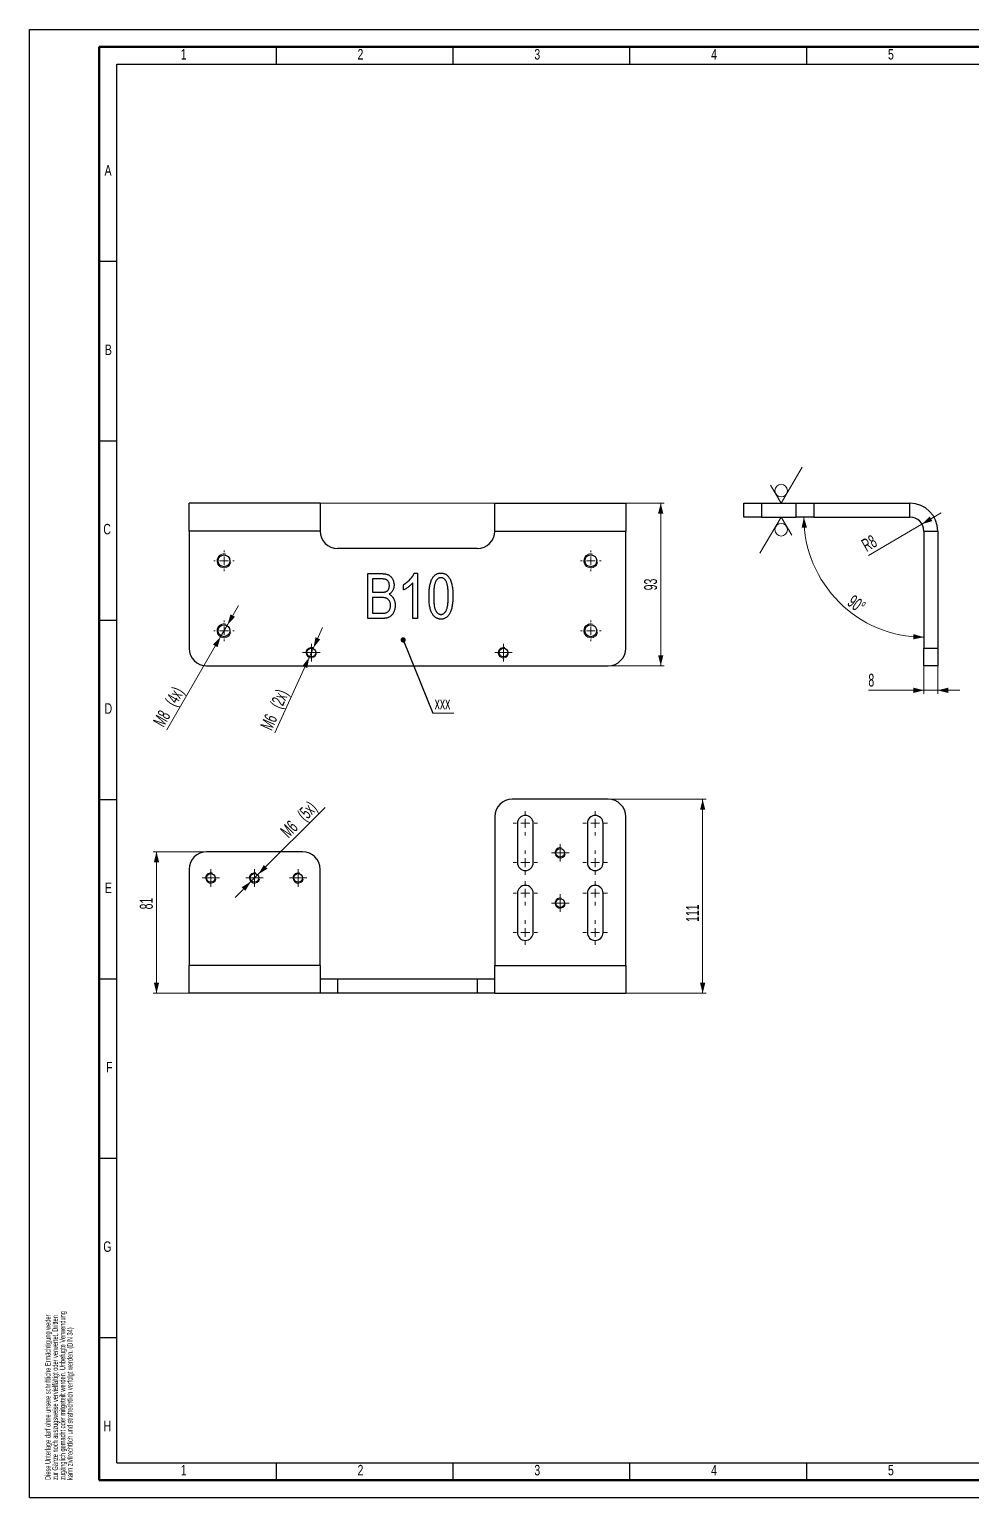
# Model space of a CAD drawing. Header units: millimetres. Extents: x 0 to 594, y 0 to 420.
# Drawn here: x 0 to 269.7, y 0 to 420 of the extents above; entities that cross this region are included whole.
import ezdxf

# ---------------------------------------------------------------- set-up
doc = ezdxf.new("R2010")
doc.units = ezdxf.units.MM
doc.layers.add('0_25', color=7, linetype='Continuous', lineweight=25)
doc.layers.add('0_5', color=7, linetype='Continuous', lineweight=50)
doc.styles.add('SLDTEXTSTYLE0', font='TXT', dxfattribs={"width": 0.605})
doc.styles.add('SLDTEXTSTYLE2', font='TXT', dxfattribs={"width": 0.75})
doc.dimstyles.new('SLDDIMSTYLE10', dxfattribs={"dimtxt": 3.595646, "dimasz": 3, "dimexe": 0, "dimexo": 0.0625, "dimgap": 0.898912, "dimtad": 1, "dimlfac": 2, "dimrnd": 1e-09, "dimzin": 12, "dimdsep": 46, "dimtxsty": 'SLDTEXTSTYLE0', "dimsah": 1, "dimcen": 0.09, "dimadec": 0, "dimazin": 3, "dimtfac": 1, "dimtmove": 0, "dimatfit": 0, "dimfxl": 1, "dimfrac": 2, "dimtolj": 1, "dimtzin": 12, "dimarcsym": 0})
doc.dimstyles.new('SLDDIMSTYLE11', dxfattribs={"dimtxt": 3.595646, "dimasz": 3, "dimexe": 0, "dimexo": 0.0625, "dimgap": 0.898912, "dimtad": 1, "dimdec": 4, "dimlfac": 2, "dimzin": 12, "dimdsep": 46, "dimtxsty": 'SLDTEXTSTYLE0', "dimsah": 1, "dimcen": 0.09, "dimazin": 3, "dimtfac": 1, "dimtofl": 0, "dimtmove": 0, "dimatfit": 3, "dimfxl": 1, "dimfrac": 2, "dimtolj": 1, "dimtzin": 12, "dimarcsym": 0})
doc.dimstyles.new('SLDDIMSTYLE6', dxfattribs={"dimtxt": 3.595646, "dimasz": 3, "dimexe": 0, "dimexo": 0.0625, "dimgap": 0.898912, "dimtad": 1, "dimlfac": 2, "dimrnd": 1e-09, "dimzin": 12, "dimdsep": 46, "dimtxsty": 'SLDTEXTSTYLE0', "dimsah": 1, "dimcen": 0, "dimadec": 0, "dimazin": 3, "dimtfac": 1, "dimtmove": 0, "dimatfit": 3, "dimfxl": 1, "dimfrac": 2, "dimtolj": 1, "dimtzin": 12, "dimarcsym": 0})
doc.dimstyles.new('SLDDIMSTYLE7', dxfattribs={"dimtxt": 3.595646, "dimasz": 3, "dimexe": 0, "dimexo": 0.0625, "dimgap": 0.898912, "dimtad": 1, "dimlfac": 2, "dimrnd": 1e-09, "dimzin": 12, "dimdsep": 46, "dimtxsty": 'SLDTEXTSTYLE0', "dimsah": 1, "dimcen": 0.09, "dimadec": 0, "dimazin": 3, "dimtfac": 1, "dimtofl": 0, "dimtmove": 0, "dimatfit": 3, "dimfxl": 1, "dimfrac": 2, "dimtolj": 1, "dimtzin": 12, "dimarcsym": 0})
doc.dimstyles.new('SLDDIMSTYLE8', dxfattribs={"dimtxt": 0.18, "dimasz": 1.5, "dimexe": 0, "dimexo": 0.0625, "dimgap": 0, "dimtad": 0, "dimtih": 1, "dimtoh": 1, "dimdec": 0, "dimrnd": 1e-09, "dimzin": 0, "dimdsep": 46, "dimtxsty": 'Standard', "dimblk1": 'DOT', "dimblk2": 'DOT', "dimsah": 1, "dimcen": 0.09, "dimadec": 0, "dimazin": 0, "dimtfac": 1.5, "dimtdec": 0, "dimtofl": 0, "dimtmove": 0, "dimatfit": 3, "dimldrblk": 'DOT', "dimfxl": 1, "dimfrac": 2, "dimtolj": 1, "dimtzin": 0, "dimarcsym": 0})
doc.dimstyles.new('SLDDIMSTYLE9', dxfattribs={"dimtxt": 3.595646, "dimasz": 3, "dimexe": 0, "dimexo": 0.0625, "dimgap": 0.898912, "dimtad": 1, "dimlfac": 2, "dimrnd": 1e-09, "dimzin": 12, "dimdsep": 46, "dimtxsty": 'SLDTEXTSTYLE0', "dimsah": 1, "dimcen": 0, "dimadec": 0, "dimazin": 3, "dimtfac": 1, "dimtofl": 0, "dimtmove": 1, "dimatfit": 3, "dimfxl": 1, "dimfrac": 2, "dimtolj": 1, "dimtzin": 12, "dimarcsym": 0})

# ---------------------------------------------------------------- blocks, each defined once
blk = doc.blocks.new('SW_NOTE_0_99')
at = {"layer": '0_25', "color": 0, "char_height": 1.5875, "attachment_point": 1, "rotation": 90, "style": 'SLDTEXTSTYLE0'}
for s, insert in [('Diese Unterlage darf ohne unsere schriftliche Ermächtigung weder', (-2.05, 0)), ('zugänglich gemacht oder mitgeteilt werden. Unbefugte Verwendung', (2.19, 0)), ('zur Gänze noch auszugsweise vervielfältigt oder verwertet, Dritten', (0.07, 0)), ('kann zivilrechtlich und strafrechtlich verfolgt werden. (DIN 34)', (4.3, 0))]:
    blk.add_mtext(s, dxfattribs=dict(at, insert=insert))
blk = doc.blocks.new('_D_36')
at = {"color": 7, "linetype": 'Continuous', "lineweight": 0}
for p, q in [((56.72, 249.7), (59.89, 255.2)), ((54.72, 246.24), (56.72, 249.7)), ((54.72, 246.24), (39.35, 219.62))]:
    blk.add_line(p, q, dxfattribs=at)
at = {"color": 7, "linetype": 'Continuous', "lineweight": 18}
for points in [[(56.72, 249.7), (58.87, 251.93), (57.57, 252.68)], [(54.72, 246.24), (52.57, 244.02), (53.87, 243.27)]]:
    blk.add_solid(points, dxfattribs=at)
at = {"color": 7, "linetype": 'Continuous', "lineweight": 18, "char_height": 3.704, "attachment_point": 1, "rotation": 60, "style": 'SLDTEXTSTYLE0'}
for s, insert in [('(4x)', (38.62, 227.87)), ('M8', (35.23, 222))]:
    blk.add_mtext(s, dxfattribs=dict(at, insert=insert))
blk = doc.blocks.new('_D_37')
at = {"color": 7, "linetype": 'Continuous', "lineweight": 0}
for p, q in [((81.33, 243.09), (83.95, 248.87)), ((80.1, 240.36), (70.31, 218.75)), ((80.1, 240.36), (81.33, 243.09))]:
    blk.add_line(p, q, dxfattribs=at)
at = {"color": 7, "linetype": 'Continuous', "lineweight": 18}
for points in [[(81.33, 243.09), (83.26, 245.51), (81.89, 246.13)], [(80.1, 240.36), (78.18, 237.93), (79.54, 237.31)]]:
    blk.add_solid(points, dxfattribs=at)
at = {"color": 7, "linetype": 'Continuous', "lineweight": 18, "char_height": 3.704, "attachment_point": 1, "rotation": 65.6363, "style": 'SLDTEXTSTYLE0'}
for s, insert in [('(2x)', (68.79, 226.89)), ('M6', (65.99, 220.71))]:
    blk.add_mtext(s, dxfattribs=dict(at, insert=insert))
blk = doc.blocks.new('_D_38')
at = {"color": 7, "linetype": 'Continuous', "lineweight": 0}
for p, q in [((83.22, 284.47), (181.72, 284.47)), ((180.72, 237.97), (180.72, 284.47)), ((165.72, 237.97), (181.72, 237.97))]:
    blk.add_line(p, q, dxfattribs=at)
at = {"color": 7, "linetype": 'Continuous', "lineweight": 18}
for points in [[(180.72, 284.47), (179.97, 281.47), (181.47, 281.47)], [(180.72, 237.97), (181.47, 240.97), (179.97, 240.97)]]:
    blk.add_solid(points, dxfattribs=at)
at = {"color": 7, "linetype": 'Continuous', "lineweight": 18, "insert": (175.94, 259.54), "char_height": 3.704, "attachment_point": 1, "rotation": 90, "style": 'SLDTEXTSTYLE0'}
blk.add_mtext('93', dxfattribs=at)
blk = doc.blocks.new('SW_NOTE_0_102')
at = {"color": 0, "linetype": 'Continuous', "lineweight": 0}
blk.add_line((5.99, 0), (0, 0), dxfattribs=at)
at = {"color": 0, "linetype": 'Continuous', "lineweight": 0, "insert": (0.5, 4.79), "char_height": 3.704, "attachment_point": 1, "style": 'SLDTEXTSTYLE0'}
blk.add_mtext('xxx', dxfattribs=at)
blk = doc.blocks.new('_Dot')
at = {"color": 0, "linetype": 'ByBlock', "lineweight": -2}
blk.add_line((-0.5, 0), (-1, 0), dxfattribs=at)
at = {"color": 0, "linetype": 'ByBlock', "const_width": 0.5}
blk.add_lwpolyline([(-0.25, 0, 1), (0.25, 0, 1)], format="xyb", close=True, dxfattribs=at)
blk = doc.blocks.new('SW_CENTERMARKSYMBOL_15')
at = {"color": 0, "linetype": 'Continuous', "lineweight": 18}
for p, q in [((-2.5, 0), (-2.95, 0)), ((0, 0), (-1.25, 0)), ((0, 2.5), (0, 2.95)), ((0, 0), (0, 1.25)), ((0, 0), (0, -1.25)), ((0, 0), (1.25, 0)), ((2.5, 0), (2.95, 0)), ((0, -2.5), (0, -2.95))]:
    blk.add_line(p, q, dxfattribs=at)
blk = doc.blocks.new('SW_CENTERMARKSYMBOL_16')
at = {"color": 0, "linetype": 'Continuous', "lineweight": 18}
for p, q in [((-2.5, 0), (-2.95, 0)), ((0, 0), (-1.25, 0)), ((0, 2.5), (0, 2.95)), ((0, 0), (0, 1.25)), ((0, 0), (0, -1.25)), ((0, 0), (1.25, 0)), ((2.5, 0), (2.95, 0)), ((0, -2.5), (0, -2.95))]:
    blk.add_line(p, q, dxfattribs=at)
blk = doc.blocks.new('SW_CENTERMARKSYMBOL_17')
at = {"color": 0, "linetype": 'Continuous', "lineweight": 18}
for p, q in [((-2.5, 0), (-2.95, 0)), ((0, 0), (-1.25, 0)), ((0, 2.5), (0, 2.95)), ((0, 0), (0, 1.25)), ((0, 0), (0, -1.25)), ((0, 0), (1.25, 0)), ((2.5, 0), (2.95, 0)), ((0, -2.5), (0, -2.95))]:
    blk.add_line(p, q, dxfattribs=at)
blk = doc.blocks.new('SW_CENTERMARKSYMBOL_18')
at = {"color": 0, "linetype": 'Continuous', "lineweight": 18}
for p, q in [((-2.5, 0), (-2.95, 0)), ((0, 0), (-1.25, 0)), ((0, 2.5), (0, 2.95)), ((0, 0), (0, 1.25)), ((0, 0), (0, -1.25)), ((0, 0), (1.25, 0)), ((2.5, 0), (2.95, 0)), ((0, -2.5), (0, -2.95))]:
    blk.add_line(p, q, dxfattribs=at)
blk = doc.blocks.new('SW_CENTERMARKSYMBOL_19')
at = {"color": 0, "linetype": 'Continuous', "lineweight": 18}
for p, q in [((-1.25, 0), (-2.5, 0)), ((0, 0), (-1.25, 0)), ((0, 1.25), (0, 2.5)), ((0, 0), (0, 1.25)), ((0, 0), (0, -1.25)), ((0, 0), (1.25, 0)), ((1.25, 0), (2.5, 0)), ((0, -1.25), (0, -2.5))]:
    blk.add_line(p, q, dxfattribs=at)
blk = doc.blocks.new('SW_CENTERMARKSYMBOL_20')
at = {"color": 0, "linetype": 'Continuous', "lineweight": 18}
for p, q in [((-1.25, 0), (-2.5, 0)), ((0, 0), (-1.25, 0)), ((0, 1.25), (0, 2.5)), ((0, 0), (0, 1.25)), ((0, 0), (0, -1.25)), ((0, 0), (1.25, 0)), ((1.25, 0), (2.5, 0)), ((0, -1.25), (0, -2.5))]:
    blk.add_line(p, q, dxfattribs=at)
blk = doc.blocks.new('SW_CENTERMARKSYMBOL_21')
at = {"color": 0, "linetype": 'Continuous', "lineweight": 18}
for p, q in [((-2.5, 0), (-2.95, 0)), ((0, 0), (-1.25, 0)), ((0, 2.5), (0, 2.95)), ((0, 0), (0, 1.25)), ((0, 0), (0, -1.25)), ((0, 0), (1.25, 0)), ((2.5, 0), (2.95, 0)), ((0, -2.5), (0, -2.95))]:
    blk.add_line(p, q, dxfattribs=at)
blk = doc.blocks.new('SW_CENTERMARKSYMBOL_22')
at = {"color": 0, "linetype": 'Continuous', "lineweight": 18}
for p, q in [((-2.5, 0), (-2.95, 0)), ((0, 0), (-1.25, 0)), ((0, 2.5), (0, 2.95)), ((0, 0), (0, 1.25)), ((0, 0), (0, -1.25)), ((0, 0), (1.25, 0)), ((2.5, 0), (2.95, 0)), ((0, -2.5), (0, -2.95))]:
    blk.add_line(p, q, dxfattribs=at)
blk = doc.blocks.new('SW_CENTERMARKSYMBOL_23')
at = {"color": 0, "linetype": 'Continuous', "lineweight": 18}
for p, q in [((-2.5, 0), (-2.95, 0)), ((0, 0), (-1.25, 0)), ((0, 2.5), (0, 2.95)), ((0, 0), (0, 1.25)), ((0, 0), (0, -1.25)), ((0, 0), (1.25, 0)), ((2.5, 0), (2.95, 0)), ((0, -2.5), (0, -2.95))]:
    blk.add_line(p, q, dxfattribs=at)
blk = doc.blocks.new('SW_CENTERMARKSYMBOL_24')
at = {"color": 0, "linetype": 'Continuous', "lineweight": 18}
for p, q in [((-2.5, 0), (-2.95, 0)), ((0, 0), (-1.25, 0)), ((0, 2.5), (0, 2.95)), ((0, 0), (0, 1.25)), ((0, 0), (0, -1.25)), ((0, 0), (1.25, 0)), ((2.5, 0), (2.95, 0)), ((0, -2.5), (0, -2.95))]:
    blk.add_line(p, q, dxfattribs=at)
blk = doc.blocks.new('SW_CENTERMARKSYMBOL_25')
at = {"color": 0, "linetype": 'Continuous', "lineweight": 18}
for p, q in [((-1.25, 0), (-2.5, 0)), ((0, 0), (-1.25, 0)), ((0, 1.25), (0, 2.5)), ((0, 0), (0, 1.25)), ((0, 0), (0, -1.25)), ((0, 0), (1.25, 0)), ((1.25, 0), (2.5, 0)), ((0, -1.25), (0, -2.5))]:
    blk.add_line(p, q, dxfattribs=at)
blk = doc.blocks.new('SW_CENTERMARKSYMBOL_26')
at = {"color": 0, "linetype": 'Continuous', "lineweight": 18}
for p, q in [((-1.25, 0), (-2.5, 0)), ((0, 0), (-1.25, 0)), ((0, 1.25), (0, 2.5)), ((0, 0), (0, 1.25)), ((0, 0), (0, -1.25)), ((0, 0), (1.25, 0)), ((1.25, 0), (2.5, 0)), ((0, -1.25), (0, -2.5))]:
    blk.add_line(p, q, dxfattribs=at)
blk = doc.blocks.new('_D_39')
at = {"color": 7, "linetype": 'Continuous', "lineweight": 0}
for q in [(260.98, 281.67), (240.19, 269.54)]:
    blk.add_line((255.5, 278.47), q, dxfattribs=at)
at = {"color": 7, "linetype": 'Continuous', "lineweight": 18}
blk.add_solid([(255.5, 278.47), (258.47, 279.34), (257.71, 280.63)], dxfattribs=at)
at = {"color": 7, "linetype": 'Continuous', "lineweight": 18, "insert": (237.8, 273.68), "char_height": 3.704, "attachment_point": 1, "rotation": 30, "style": 'SLDTEXTSTYLE0'}
blk.add_mtext('R8', dxfattribs=at)
blk = doc.blocks.new('_D_40')
at = {"color": 7, "linetype": 'Continuous', "lineweight": 0}
for p, q in [((256.03, 237.97), (256.03, 229.93)), ((260.03, 237.97), (260.03, 229.93)), ((256.03, 230.93), (240.16, 230.93)), ((260.03, 230.93), (256.03, 230.93)), ((260.03, 230.93), (266.38, 230.93))]:
    blk.add_line(p, q, dxfattribs=at)
at = {"color": 7, "linetype": 'Continuous', "lineweight": 18}
for points in [[(256.03, 230.93), (253.03, 231.68), (253.03, 230.18)], [(260.03, 230.93), (263.03, 230.18), (263.03, 231.68)]]:
    blk.add_solid(points, dxfattribs=at)
at = {"color": 7, "linetype": 'Continuous', "lineweight": 18, "insert": (240.16, 235.7), "char_height": 3.7, "attachment_point": 1, "style": 'SLDTEXTSTYLE0'}
blk.add_mtext('8', dxfattribs=at)
blk = doc.blocks.new('_D_41')
at = {"color": 7, "linetype": 'Continuous', "lineweight": 18}
blk.add_arc((256.03, 280.47), 34.34, 180, 270, dxfattribs=at)
for points in [[(221.69, 280.47), (221.07, 277.44), (222.57, 277.51)], [(256.03, 246.13), (253.07, 247.01), (253, 245.51)]]:
    blk.add_solid(points, dxfattribs=at)
at = {"color": 7, "linetype": 'Continuous', "lineweight": 18, "insert": (236.03, 258.46), "char_height": 3.704, "attachment_point": 1, "rotation": 323.9874, "style": 'SLDTEXTSTYLE0'}
blk.add_mtext('90°', dxfattribs=at)
blk = doc.blocks.new('SW_SFSYMBOL_2')
at = {"color": 0, "linetype": 'Continuous', "lineweight": 0}
for q in [(6.06, 6.68), (-3.03, 1.54)]:
    blk.add_line((0, -3.6), q, dxfattribs=at)
blk.add_circle((0, 0), 1.8, dxfattribs=at)
blk = doc.blocks.new('SW_SFSYMBOL_3')
at = {"color": 0, "linetype": 'Continuous', "lineweight": 0}
for q in [(-6.06, -6.68), (3.03, -1.54)]:
    blk.add_line((0, 3.6), q, dxfattribs=at)
blk.add_circle((0, 0), 1.8, dxfattribs=at)
blk = doc.blocks.new('_D_42')
at = {"color": 7, "linetype": 'Continuous', "lineweight": 0}
for p, q in [((65.53, 178.32), (84.63, 197.43)), ((65.53, 178.32), (63.41, 176.2)), ((63.41, 176.2), (58.91, 171.71))]:
    blk.add_line(p, q, dxfattribs=at)
at = {"color": 7, "linetype": 'Continuous', "lineweight": 18}
for points in [[(65.53, 178.32), (68.18, 179.92), (67.12, 180.98)], [(63.41, 176.2), (60.75, 174.61), (61.81, 173.55)]]:
    blk.add_solid(points, dxfattribs=at)
at = {"color": 7, "linetype": 'Continuous', "lineweight": 18, "char_height": 3.704, "attachment_point": 1, "rotation": 45, "style": 'SLDTEXTSTYLE0'}
for s, insert in [('(5x)', (76.36, 195.88)), ('M6', (71.56, 191.08))]:
    blk.add_mtext(s, dxfattribs=dict(at, insert=insert))
blk = doc.blocks.new('_D_43')
at = {"color": 7, "linetype": 'Continuous', "lineweight": 0}
for p, q in [((165.72, 199.76), (193.72, 199.76)), ((192.72, 199.76), (192.72, 144.26)), ((170.72, 144.26), (193.72, 144.26))]:
    blk.add_line(p, q, dxfattribs=at)
at = {"color": 7, "linetype": 'Continuous', "lineweight": 18}
for points in [[(192.72, 199.76), (191.97, 196.76), (193.47, 196.76)], [(192.72, 144.26), (193.47, 147.26), (191.97, 147.26)]]:
    blk.add_solid(points, dxfattribs=at)
at = {"color": 7, "linetype": 'Continuous', "lineweight": 18, "insert": (187.94, 164.7), "char_height": 3.704, "attachment_point": 1, "rotation": 90, "style": 'SLDTEXTSTYLE0'}
blk.add_mtext('111', dxfattribs=at)
blk = doc.blocks.new('_D_44')
at = {"color": 7, "linetype": 'Continuous', "lineweight": 0}
for p, q in [((50.72, 184.76), (35.4, 184.76)), ((36.4, 184.76), (36.4, 144.26)), ((45.72, 144.26), (35.4, 144.26))]:
    blk.add_line(p, q, dxfattribs=at)
at = {"color": 7, "linetype": 'Continuous', "lineweight": 18}
for points in [[(36.4, 184.76), (35.65, 181.76), (37.15, 181.76)], [(36.4, 144.26), (37.15, 147.26), (35.65, 147.26)]]:
    blk.add_solid(points, dxfattribs=at)
at = {"color": 7, "linetype": 'Continuous', "lineweight": 18, "insert": (31.62, 168.27), "char_height": 3.704, "attachment_point": 1, "rotation": 90, "style": 'SLDTEXTSTYLE0'}
blk.add_mtext('81', dxfattribs=at)
blk = doc.blocks.new('SW_CENTERMARKSYMBOL_27')
at = {"color": 0, "linetype": 'Continuous', "lineweight": 18}
for p, q in [((-1.25, 0), (-2.5, 0)), ((0, 0), (-1.25, 0)), ((0, 1.25), (0, 2.5)), ((0, 0), (0, 1.25)), ((0, 0), (0, -1.25)), ((0, 0), (1.25, 0)), ((1.25, 0), (2.5, 0)), ((0, -1.25), (0, -2.5))]:
    blk.add_line(p, q, dxfattribs=at)
blk = doc.blocks.new('SW_CENTERMARKSYMBOL_28')
at = {"color": 0, "linetype": 'Continuous', "lineweight": 18}
for p, q in [((-1.25, 0), (-2.5, 0)), ((0, 0), (-1.25, 0)), ((0, 1.25), (0, 2.5)), ((0, 0), (0, 1.25)), ((0, 0), (0, -1.25)), ((0, 0), (1.25, 0)), ((1.25, 0), (2.5, 0)), ((0, -1.25), (0, -2.5))]:
    blk.add_line(p, q, dxfattribs=at)
blk = doc.blocks.new('SW_CENTERMARKSYMBOL_29')
at = {"color": 0, "linetype": 'Continuous', "lineweight": 18}
for p, q in [((-2.5, 0), (-3.5, 0)), ((0, 0), (-1.25, 0)), ((0, 2.5), (0, 3.5)), ((0, 0), (0, 1.25)), ((0, 0), (0, -1.25)), ((0, 0), (1.25, 0)), ((2.5, 0), (3.5, 0)), ((0, -2.5), (0, -3.5)), ((0, -8.75), (0, -7.75)), ((-2.5, -11.25), (-3.5, -11.25)), ((0, -11.25), (-1.25, -11.25)), ((0, -11.25), (0, -10)), ((0, -11.25), (0, -12.5)), ((0, -11.25), (1.25, -11.25)), ((2.5, -11.25), (3.5, -11.25)), ((0, -13.75), (0, -14.75))]:
    blk.add_line(p, q, dxfattribs=at)
blk = doc.blocks.new('SW_CENTERMARKSYMBOL_30')
at = {"color": 0, "linetype": 'Continuous', "lineweight": 18}
for p, q in [((-2.5, 0), (-3.5, 0)), ((0, 0), (-1.25, 0)), ((0, 2.5), (0, 3.5)), ((0, 0), (0, 1.25)), ((0, 0), (0, -1.25)), ((0, 0), (1.25, 0)), ((2.5, 0), (3.5, 0)), ((0, -2.5), (0, -3.5)), ((0, -8.75), (0, -7.75)), ((-2.5, -11.25), (-3.5, -11.25)), ((0, -11.25), (-1.25, -11.25)), ((0, -11.25), (0, -10)), ((0, -11.25), (0, -12.5)), ((0, -11.25), (1.25, -11.25)), ((2.5, -11.25), (3.5, -11.25)), ((0, -13.75), (0, -14.75))]:
    blk.add_line(p, q, dxfattribs=at)
blk = doc.blocks.new('SW_CENTERMARKSYMBOL_31')
at = {"color": 0, "linetype": 'Continuous', "lineweight": 18}
for p, q in [((-2.5, 0), (-3.5, 0)), ((0, 0), (-1.25, 0)), ((0, 2.5), (0, 3.5)), ((0, 0), (0, 1.25)), ((0, 0), (0, -1.25)), ((0, 0), (1.25, 0)), ((2.5, 0), (3.5, 0)), ((0, -2.5), (0, -3.5)), ((0, -8.75), (0, -7.75)), ((-2.5, -11.25), (-3.5, -11.25)), ((0, -11.25), (-1.25, -11.25)), ((0, -11.25), (0, -10)), ((0, -11.25), (0, -12.5)), ((0, -11.25), (1.25, -11.25)), ((2.5, -11.25), (3.5, -11.25)), ((0, -13.75), (0, -14.75))]:
    blk.add_line(p, q, dxfattribs=at)
blk = doc.blocks.new('SW_CENTERMARKSYMBOL_32')
at = {"color": 0, "linetype": 'Continuous', "lineweight": 18}
for p, q in [((-2.5, 0), (-3.5, 0)), ((0, 0), (-1.25, 0)), ((0, 2.5), (0, 3.5)), ((0, 0), (0, 1.25)), ((0, 0), (0, -1.25)), ((0, 0), (1.25, 0)), ((2.5, 0), (3.5, 0)), ((0, -2.5), (0, -3.5)), ((0, -8.75), (0, -7.75)), ((-2.5, -11.25), (-3.5, -11.25)), ((0, -11.25), (-1.25, -11.25)), ((0, -11.25), (0, -10)), ((0, -11.25), (0, -12.5)), ((0, -11.25), (1.25, -11.25)), ((2.5, -11.25), (3.5, -11.25)), ((0, -13.75), (0, -14.75))]:
    blk.add_line(p, q, dxfattribs=at)
blk = doc.blocks.new('SW_CENTERMARKSYMBOL_33')
at = {"color": 0, "linetype": 'Continuous', "lineweight": 18}
for p, q in [((-1.25, 0), (-2.5, 0)), ((0, 0), (-1.25, 0)), ((0, 1.25), (0, 2.5)), ((0, 0), (0, 1.25)), ((0, 0), (0, -1.25)), ((0, 0), (1.25, 0)), ((1.25, 0), (2.5, 0)), ((0, -1.25), (0, -2.5))]:
    blk.add_line(p, q, dxfattribs=at)
blk = doc.blocks.new('SW_CENTERMARKSYMBOL_34')
at = {"color": 0, "linetype": 'Continuous', "lineweight": 18}
for p, q in [((-1.25, 0), (-2.5, 0)), ((0, 0), (-1.25, 0)), ((0, 1.25), (0, 2.5)), ((0, 0), (0, 1.25)), ((0, 0), (0, -1.25)), ((0, 0), (1.25, 0)), ((1.25, 0), (2.5, 0)), ((0, -1.25), (0, -2.5))]:
    blk.add_line(p, q, dxfattribs=at)
blk = doc.blocks.new('SW_CENTERMARKSYMBOL_35')
at = {"color": 0, "linetype": 'Continuous', "lineweight": 18}
for p, q in [((-1.25, 0), (-2.5, 0)), ((0, 0), (-1.25, 0)), ((0, 1.25), (0, 2.5)), ((0, 0), (0, 1.25)), ((0, 0), (0, -1.25)), ((0, 0), (1.25, 0)), ((1.25, 0), (2.5, 0)), ((0, -1.25), (0, -2.5))]:
    blk.add_line(p, q, dxfattribs=at)

msp = doc.modelspace()

# ---------------------------------------------------------------- linework, layer by layer
at = {"color": 7, "linetype": 'Continuous', "lineweight": 25}
for p, q in [((83.215676, 284.471445), (45.715676, 284.471445)), ((45.715676, 276.471445), (45.715676, 284.471445)), ((83.215676, 284.471445), (83.215676, 276.471445)), ((133.215676, 276.471445), (133.215676, 284.471445)), ((133.215676, 284.471445), (170.715676, 284.471445)), ((170.715676, 284.471445), (170.715676, 276.471445)), ((204.532759, 280.471445), (204.532759, 284.471445)), ((204.532759, 284.471445), (209.532759, 284.471445)), ((209.532759, 284.471445), (209.532759, 280.471445)), ((209.532759, 284.471445), (219.532759, 284.471445)), ((219.532759, 280.471445), (219.532759, 284.471445)), ((219.532759, 284.471445), (224.532759, 284.471445)), ((224.532759, 284.471445), (224.532759, 280.471445)), ((224.532759, 284.471445), (252.032759, 284.471445)), ((252.032759, 280.471445), (252.032759, 284.471445)), ((209.532759, 280.471445), (204.532759, 280.471445)), ((209.532759, 280.471445), (219.532759, 280.471445)), ((224.532759, 280.471445), (219.532759, 280.471445)), ((224.532759, 280.471445), (252.032759, 280.471445)), ((45.715676, 276.471445), (45.715676, 242.971445)), ((83.215676, 276.471445), (45.715676, 276.471445)), ((133.215676, 276.471445), (170.715676, 276.471445)), ((170.715676, 242.971445), (170.715676, 276.471445)), ((256.032759, 276.471445), (260.032759, 276.471445)), ((256.032759, 276.471445), (256.032759, 242.971445)), ((260.032759, 276.471445), (260.032759, 242.971445)), ((128.215676, 271.471445), (88.215676, 271.471445)), ((96.883094, 264.313038), (100.864822, 264.313038)), ((96.883094, 251.471445), (96.883094, 264.313038)), ((100.400982, 262.812073), (98.217285, 262.812073)), ((98.217285, 262.812073), (98.217285, 258.976272)), ((107.056304, 259.643368), (107.056304, 261.144333)), ((109.724687, 251.471445), (109.724687, 261.644655)), ((110.193739, 264.479812), (111.058879, 264.479812)), ((111.058879, 264.479812), (111.058879, 251.471445)), ((98.217285, 258.976272), (100.572967, 258.976272)), ((100.677201, 257.475307), (98.217285, 257.475307)), ((98.217285, 257.475307), (98.217285, 252.97241)), ((260.064009, 257.475324), (260.032759, 257.475324)), ((98.217285, 252.97241), (100.864822, 252.97241)), ((100.836157, 251.471445), (96.883094, 251.471445)), ((111.058879, 251.471445), (109.724687, 251.471445)), ((256.032759, 242.971445), (260.032759, 242.971445)), ((256.032759, 237.971445), (256.032759, 242.971445)), ((260.032759, 242.971445), (260.032759, 237.971445)), ((50.715676, 237.971445), (165.715676, 237.971445)), ((260.032759, 237.971445), (256.032759, 237.971445)), ((165.715676, 199.763793), (138.215676, 199.763793)), ((133.215676, 194.763793), (133.215676, 152.263793)), ((170.715676, 152.263793), (170.715676, 194.763793)), ((139.715676, 192.888793), (139.715676, 181.638793)), ((144.215676, 181.638793), (144.215676, 192.888793)), ((159.715676, 192.888793), (159.715676, 181.638793)), ((164.215676, 181.638793), (164.215676, 192.888793)), ((78.215676, 184.763793), (50.715676, 184.763793)), ((45.715676, 179.763793), (45.715676, 152.263793)), ((83.215676, 152.263793), (83.215676, 179.763793)), ((139.715676, 172.888793), (139.715676, 161.638793)), ((144.215676, 161.638793), (144.215676, 172.888793)), ((159.715676, 172.888793), (159.715676, 161.638793)), ((164.215676, 161.638793), (164.215676, 172.888793)), ((83.215676, 152.263793), (45.715676, 152.263793)), ((45.715676, 144.263793), (45.715676, 152.263793)), ((83.215676, 152.263793), (83.215676, 144.263793)), ((133.215676, 152.263793), (170.715676, 152.263793)), ((133.215676, 144.263793), (133.215676, 152.263793)), ((170.715676, 152.263793), (170.715676, 144.263793)), ((88.215676, 148.263793), (83.215676, 148.263793)), ((88.215676, 148.263793), (88.215676, 144.263793)), ((128.215676, 148.263793), (88.215676, 148.263793)), ((128.215676, 148.263793), (128.215676, 144.263793)), ((133.215676, 148.263793), (128.215676, 148.263793)), ((83.215676, 144.263793), (45.715676, 144.263793)), ((88.215676, 144.263793), (83.215676, 144.263793)), ((128.215676, 144.263793), (88.215676, 144.263793)), ((133.215676, 144.263793), (128.215676, 144.263793)), ((133.215676, 144.263793), (170.715676, 144.263793)), ((70.608696, 10), (70.608696, 5)), ((121.218696, 10), (121.218696, 5)), ((171.828696, 10), (171.828696, 5)), ((222.438696, 10), (222.438696, 5))]:
    msp.add_line(p, q, dxfattribs=at)
for centre, radius in [((55.715676, 267.971445), 1.7), ((160.715676, 267.971445), 1.7), ((55.715676, 247.971445), 1.7), ((160.715676, 247.971445), 1.7), ((80.715676, 241.721445), 1.25), ((135.715676, 241.721445), 1.25), ((151.965676, 184.451293), 1.25), ((51.965676, 177.263793), 1.25), ((64.465676, 177.263793), 1.25), ((76.965676, 177.263793), 1.25), ((151.965676, 170.076293), 1.25)]:
    msp.add_circle(centre, radius, dxfattribs=at)
for centre, radius, start, end in [((252.032759, 276.471445), 8, 0, 90), ((252.032759, 276.471445), 4, 0, 90), ((88.215676, 276.471445), 5, 180, 270), ((128.215676, 276.471445), 5, 270, 0), ((50.715676, 242.971445), 5, 180, 270), ((165.715676, 242.971445), 5, 270, 0), ((138.215676, 194.763793), 5, 90, 180), ((165.715676, 194.763793), 5, 0, 90), ((141.965676, 192.888793), 2.25, 0, 180), ((161.965676, 192.888793), 2.25, 0, 180), ((50.715676, 179.763793), 5, 90, 180), ((78.215676, 179.763793), 5, 0, 90), ((141.965676, 181.638793), 2.25, 180, 0), ((161.965676, 181.638793), 2.25, 180, 0), ((141.965676, 172.888793), 2.25, 0, 180), ((161.965676, 172.888793), 2.25, 0, 180), ((141.965676, 161.638793), 2.25, 180, 0), ((161.965676, 161.638793), 2.25, 180, 0)]:
    msp.add_arc(centre, radius, start, end, dxfattribs=at)
at = {"color": 7, "linetype": 'Continuous', "lineweight": 18}
for centre, radius in [((55.715676, 267.971445), 2), ((160.715676, 267.971445), 2), ((55.715676, 247.971445), 2), ((160.715676, 247.971445), 2), ((80.715676, 241.721445), 1.5), ((135.715676, 241.721445), 1.5), ((151.965676, 184.451293), 1.5), ((51.965676, 177.263793), 1.5), ((64.465676, 177.263793), 1.5), ((76.965676, 177.263793), 1.5), ((151.965676, 170.076293), 1.5)]:
    msp.add_arc(centre, radius, 75, 345, dxfattribs=at)
at = {"color": 7, "linetype": 'Continuous', "lineweight": 25}
for points, knots in [([(103.05373, 260.873326), (103.050005, 260.982933), (103.042869, 261.192923), (102.994828, 261.495354), (102.905755, 261.767046), (102.784772, 262.009892), (102.63712, 262.221583), (102.463282, 262.399529), (102.264143, 262.539891), (102.078233, 262.627215), (101.911756, 262.683809), (101.76175, 262.714892), (101.591052, 262.747849), (101.396577, 262.768631), (101.180551, 262.791433), (100.940481, 262.802583), (100.678131, 262.810817), (100.49567, 262.811644), (100.400982, 262.812073)], [0, 0, 0, 0, 0.0859477678, 0.1646612896, 0.2391822143, 0.3092369849, 0.3766943517, 0.4407479895, 0.5032957378, 0.566661331, 0.6011212985, 0.6409394331, 0.686627327, 0.7373982524, 0.7941894459, 0.8569408067, 0.9257597108, 1, 1, 1, 1]), ([(100.864822, 264.313038), (100.963008, 264.312335), (101.154353, 264.310966), (101.433406, 264.291744), (101.696852, 264.263436), (101.945159, 264.225474), (102.176454, 264.173111), (102.392773, 264.110853), (102.592859, 264.035217), (102.839508, 263.921516), (103.123732, 263.743123), (103.434417, 263.482159), (103.705626, 263.16272), (103.946808, 262.803812), (104.144516, 262.40773), (104.28541, 261.984944), (104.3717, 261.541314), (104.382449, 261.238535), (104.387921, 261.084399)], [0, 0, 0, 0, 0.0544199008, 0.1060523163, 0.1549730787, 0.2012838652, 0.2452075788, 0.2863483776, 0.3259675706, 0.3636675859, 0.4367582575, 0.5112362885, 0.587698946, 0.6682289134, 0.7504893744, 0.8322579305, 0.9146071291, 1, 1, 1, 1]), ([(101.886312, 259.098747), (101.97541, 259.130485), (102.149467, 259.192487), (102.382592, 259.3344), (102.587203, 259.501547), (102.75767, 259.704145), (102.892342, 259.943256), (102.987651, 260.220272), (103.045365, 260.534792), (103.050847, 260.756666), (103.05373, 260.873326)], [0, 0, 0, 0, 0.1232115077, 0.2406990253, 0.3542612932, 0.4669536444, 0.5842822876, 0.710551541, 0.8478091896, 1, 1, 1, 1]), ([(104.387921, 261.084399), (104.383581, 260.942519), (104.375058, 260.663898), (104.303071, 260.257559), (104.184778, 259.872487), (104.021521, 259.511381), (103.81483, 259.17826), (103.567424, 258.879006), (103.281975, 258.611533), (103.064629, 258.46611), (102.954708, 258.392563)], [0, 0, 0, 0, 0.1333786706, 0.2619252342, 0.386749065, 0.5114364515, 0.6336363288, 0.7543578055, 0.8757685104, 1, 1, 1, 1]), ([(107.056304, 261.144333), (107.236264, 261.25264), (107.594642, 261.468326), (108.096777, 261.841963), (108.571137, 262.245243), (109.003544, 262.682391), (109.390718, 263.133025), (109.723037, 263.582759), (109.995518, 264.026814), (110.129179, 264.332272), (110.193739, 264.479812)], [0, 0, 0, 0, 0.135284029, 0.2694096555, 0.4028008871, 0.5361909441, 0.66521067, 0.785342801, 0.8963177665, 1, 1, 1, 1]), ([(109.724687, 261.644655), (109.64275, 261.550338), (109.472934, 261.354866), (109.178143, 261.076877), (108.849631, 260.790214), (108.485925, 260.512049), (108.115337, 260.245613), (107.749312, 260.011277), (107.40157, 259.807388), (107.168283, 259.696564), (107.056304, 259.643368)], [0, 0, 0, 0, 0.1115694785, 0.2312276299, 0.3616269854, 0.5010346985, 0.6401569435, 0.7693287052, 0.8892759623, 1, 1, 1, 1]), ([(114.394358, 257.88703), (114.396476, 258.149411), (114.40059, 258.658892), (114.443107, 259.397837), (114.510167, 260.088176), (114.601361, 260.728983), (114.724781, 261.320354), (114.870121, 261.863238), (115.048627, 262.355909), (115.249546, 262.800479), (115.479954, 263.194466), (115.73397, 263.539224), (116.019127, 263.829157), (116.327564, 264.070248), (116.665416, 264.253917), (117.027875, 264.385916), (117.41628, 264.465569), (117.684293, 264.475), (117.821041, 264.479812)], [0, 0, 0, 0, 0.0951434881, 0.1847457721, 0.2683084903, 0.346624222, 0.41933773, 0.487273701, 0.5502487944, 0.609166706, 0.6639479924, 0.7154822752, 0.7640415714, 0.8109810218, 0.8569367061, 0.9028761938, 0.9504445482, 1, 1, 1, 1]), ([(117.766318, 263.145621), (117.694713, 263.143213), (117.552981, 263.138449), (117.346911, 263.081818), (117.149217, 262.999014), (116.961116, 262.878762), (116.784982, 262.722608), (116.613919, 262.536816), (116.456209, 262.31471), (116.301016, 262.059821), (116.164301, 261.752143), (116.045756, 261.3864), (115.950411, 260.956585), (115.866158, 260.466349), (115.807237, 259.911792), (115.759243, 259.29492), (115.735518, 258.61424), (115.730939, 258.139809), (115.728549, 257.892242)], [0, 0, 0, 0, 0.03481888133, 0.06891955581, 0.10345138884, 0.13904960882, 0.17717532193, 0.21794033762, 0.26190365008, 0.30976532823, 0.36321385291, 0.42562057651, 0.49691267343, 0.57767357808, 0.66802658132, 0.76868237669, 0.8792939339, 1, 1, 1, 1]), ([(119.897898, 257.892242), (119.895523, 258.142417), (119.890972, 258.622063), (119.867074, 259.308787), (119.820074, 259.931102), (119.757094, 260.48788), (119.674249, 260.980389), (119.575909, 261.409272), (119.454406, 261.773186), (119.315753, 262.077883), (119.156608, 262.329072), (118.994118, 262.548313), (118.816052, 262.730977), (118.628885, 262.88308), (118.429892, 263.001604), (118.2182, 263.086299), (117.995453, 263.137264), (117.843017, 263.142824), (117.766318, 263.145621)], [0, 0, 0, 0, 0.1203858358, 0.2308080084, 0.3305680237, 0.4206210406, 0.5003288236, 0.5707867949, 0.6321153928, 0.6846612245, 0.7314024649, 0.7749552507, 0.8157449698, 0.8538005446, 0.890716674, 0.9267297321, 0.9631335925, 1, 1, 1, 1]), ([(117.821041, 264.479812), (117.942905, 264.475903), (118.182219, 264.468226), (118.531439, 264.404917), (118.859902, 264.297213), (119.167858, 264.147537), (119.45437, 263.954292), (119.722258, 263.720634), (119.968586, 263.441853), (120.111223, 263.232423), (120.18454, 263.124774)], [0, 0, 0, 0, 0.128044855, 0.2514507876, 0.3715733394, 0.4904118675, 0.6102007836, 0.7338092424, 0.8631756517, 1, 1, 1, 1]), ([(120.18454, 263.124774), (120.269407, 262.979639), (120.445895, 262.677815), (120.656631, 262.172116), (120.834262, 261.607293), (120.984033, 260.981548), (121.090868, 260.29359), (121.175422, 259.546097), (121.224357, 258.737188), (121.22945, 258.177213), (121.232089, 257.88703)], [0, 0, 0, 0, 0.0932183941, 0.1938574851, 0.3031616225, 0.4216003745, 0.5505359843, 0.6892597431, 0.8389726058, 1, 1, 1, 1]), ([(100.572967, 258.976272), (100.715499, 258.977303), (100.979069, 258.979209), (101.340461, 259.004053), (101.638358, 259.033371), (101.810219, 259.078684), (101.886312, 259.098747)], [0, 0, 0, 0, 0.3231090798, 0.5974912675, 0.8217859228, 1, 1, 1, 1]), ([(103.387277, 255.231676), (103.384321, 255.350947), (103.378609, 255.581428), (103.319392, 255.912262), (103.227245, 256.215926), (103.09302, 256.488164), (102.928088, 256.727892), (102.739974, 256.938697), (102.519705, 257.108599), (102.316344, 257.224196), (102.134767, 257.296009), (101.980592, 257.34713), (101.806143, 257.383047), (101.615296, 257.418256), (101.406432, 257.443702), (101.179453, 257.460614), (100.934498, 257.475479), (100.764957, 257.475366), (100.677201, 257.475307)], [0, 0, 0, 0, 0.0881782879, 0.1703962258, 0.2478554589, 0.3223119628, 0.3939861699, 0.462693494, 0.5304592248, 0.598949711, 0.6349980497, 0.6748411946, 0.7189748317, 0.7666373843, 0.8184614652, 0.8745656704, 0.9350741581, 1, 1, 1, 1]), ([(102.954708, 258.392563), (103.086685, 258.331026), (103.349487, 258.208489), (103.698395, 257.944587), (104.003569, 257.623128), (104.260128, 257.242987), (104.470297, 256.811383), (104.617293, 256.32877), (104.707262, 255.800514), (104.716619, 255.432706), (104.721469, 255.242099)], [0, 0, 0, 0, 0.11349554183, 0.22599892978, 0.33926909852, 0.45840339874, 0.58282889387, 0.71288656888, 0.85121145625, 1, 1, 1, 1]), ([(117.805406, 251.304671), (117.682635, 251.309279), (117.441254, 251.318339), (117.087085, 251.387223), (116.751883, 251.505992), (116.433878, 251.669163), (116.132647, 251.877774), (115.85187, 252.136222), (115.584764, 252.437702), (115.334541, 252.787772), (115.108427, 253.195432), (114.917288, 253.670384), (114.754443, 254.210359), (114.625218, 254.817538), (114.516449, 255.489438), (114.448092, 256.229431), (114.402784, 257.036087), (114.39724, 257.595973), (114.394358, 257.88703)], [0, 0, 0, 0, 0.0446114007, 0.0877110336, 0.1305519678, 0.1734812435, 0.217275031, 0.263322648, 0.3118589299, 0.3634664862, 0.4194362965, 0.4808868625, 0.5492072408, 0.6242104105, 0.7063843999, 0.7964922683, 0.8942066701, 1, 1, 1, 1]), ([(115.728549, 257.892242), (115.730875, 257.642063), (115.73532, 257.164147), (115.759743, 256.478331), (115.805905, 255.857666), (115.87002, 255.300196), (115.951307, 254.808224), (116.051633, 254.379041), (116.171182, 254.014393), (116.311832, 253.709087), (116.467802, 253.455644), (116.634399, 253.239681), (116.806655, 253.052383), (116.994954, 252.90277), (117.190444, 252.781797), (117.400678, 252.702862), (117.618242, 252.645888), (117.768545, 252.641221), (117.844493, 252.638862)], [0, 0, 0, 0, 0.1206795855, 0.2305338289, 0.3309550632, 0.4208116729, 0.5011270243, 0.571349366, 0.6332246656, 0.6858987127, 0.7331104517, 0.7764365142, 0.8173386408, 0.8554870738, 0.8921333757, 0.9276904482, 0.9634616403, 1, 1, 1, 1]), ([(121.232089, 257.88703), (121.229996, 257.626383), (121.225933, 257.120367), (121.182991, 256.384941), (121.116824, 255.697957), (121.024391, 255.059105), (120.902116, 254.469186), (120.754845, 253.926449), (120.58191, 253.431135), (120.37821, 252.986518), (120.151193, 252.590232), (119.892869, 252.248968), (119.614583, 251.953853), (119.302143, 251.717984), (118.966596, 251.529116), (118.601695, 251.399342), (118.211995, 251.318572), (117.943053, 251.309377), (117.805406, 251.304671)], [0, 0, 0, 0, 0.0946171791, 0.1836879984, 0.2673423193, 0.3451199086, 0.4179131262, 0.4859235696, 0.5491582704, 0.6081407686, 0.6632543325, 0.7145929468, 0.7632116109, 0.8100106063, 0.8561688043, 0.9024550122, 0.9500755117, 1, 1, 1, 1]), ([(117.844493, 252.638862), (117.916087, 252.641335), (118.05864, 252.646258), (118.266438, 252.702651), (118.466765, 252.785374), (118.656253, 252.905094), (118.834632, 253.059077), (119.004319, 253.246027), (119.165565, 253.466149), (119.320191, 253.723392), (119.459346, 254.030249), (119.577708, 254.39663), (119.677304, 254.825675), (119.759687, 255.317391), (119.819371, 255.872657), (119.867154, 256.489573), (119.890943, 257.17024), (119.895513, 257.644673), (119.897898, 257.892242)], [0, 0, 0, 0, 0.0347561268, 0.0692049797, 0.1040637836, 0.1399556083, 0.1777369218, 0.2184284662, 0.2625622612, 0.3103376776, 0.3642496299, 0.4261424154, 0.4974026321, 0.5784347427, 0.6686249015, 0.7690992835, 0.8795114841, 1, 1, 1, 1]), ([(104.721469, 255.242099), (104.716538, 255.050637), (104.706957, 254.678554), (104.615987, 254.138499), (104.4678, 253.635079), (104.263103, 253.171224), (104.008044, 252.75791), (103.714906, 252.395561), (103.375465, 252.099687), (103.060162, 251.901099), (102.784841, 251.777808), (102.561124, 251.692927), (102.317758, 251.627804), (102.057395, 251.568569), (101.777786, 251.525707), (101.479422, 251.49555), (101.163972, 251.472738), (100.947384, 251.471884), (100.836157, 251.471445)], [0, 0, 0, 0, 0.0927167591, 0.1801828503, 0.2644844747, 0.3464547069, 0.4250710313, 0.4992283856, 0.5714123754, 0.6423085887, 0.6788506152, 0.7174739187, 0.7581199167, 0.8008069054, 0.8468253388, 0.8950746429, 0.9461164316, 1, 1, 1, 1]), ([(100.864822, 252.97241), (101.001308, 252.973918), (101.25558, 252.976728), (101.607781, 253.00913), (101.905433, 253.052124), (102.078781, 253.108452), (102.15732, 253.133973)], [0, 0, 0, 0, 0.3127941252, 0.5827301108, 0.8109483713, 1, 1, 1, 1]), ([(102.15732, 253.133973), (102.25381, 253.17579), (102.442066, 253.257377), (102.690608, 253.435138), (102.905913, 253.645346), (103.081312, 253.89714), (103.219229, 254.183163), (103.319313, 254.503334), (103.374848, 254.857112), (103.383034, 255.103799), (103.387277, 255.231676)], [0, 0, 0, 0, 0.121040926, 0.2361565685, 0.3502598872, 0.4667719732, 0.5882478153, 0.7153606937, 0.8524502303, 1, 1, 1, 1])]:
    msp.add_open_spline(points, degree=3, knots=knots, dxfattribs=at)
at = {"layer": '0_25'}
for p, q in [((0, 0), (0, 420)), ((0, 420), (594, 420)), ((70.608696, 415), (20, 415)), ((20, 353.6525), (20, 415)), ((70.608696, 415), (70.608696, 410)), ((121.218696, 415), (121.218696, 410)), ((171.828696, 415), (171.828696, 410)), ((222.438696, 415), (222.438696, 410)), ((25, 10), (25, 410)), ((25, 410), (584, 410)), ((20, 353.6525), (25, 353.6525)), ((20, 302.3425), (25, 302.3425)), ((20, 251.0325), (25, 251.0325)), ((20, 199.7225), (25, 199.7225)), ((20, 148.4125), (25, 148.4125)), ((20, 97.1025), (25, 97.1025)), ((20, 45.7925), (25, 45.7925)), ((25, 10), (584, 10)), ((0, 0), (594, 0))]:
    msp.add_line(p, q, dxfattribs=at)
at = {"layer": '0_5'}
for p, q in [((20, 415), (20, 5)), ((20, 415), (589, 415)), ((20, 5), (589, 5))]:
    msp.add_line(p, q, dxfattribs=at)

# ---------------------------------------------------------------- block references
at = {"color": 7, "linetype": 'Continuous', "lineweight": 0}
for name, p in [('SW_SFSYMBOL_2', (215.189052, 288.067091)), ('SW_SFSYMBOL_3', (215.189052, 276.875799)), ('SW_CENTERMARKSYMBOL_18', (55.715676, 267.971445)), ('SW_CENTERMARKSYMBOL_24', (55.715676, 267.971445)), ('SW_CENTERMARKSYMBOL_16', (160.715676, 267.971445)), ('SW_CENTERMARKSYMBOL_22', (160.715676, 267.971445)), ('SW_CENTERMARKSYMBOL_17', (55.715676, 247.971445)), ('SW_CENTERMARKSYMBOL_23', (55.715676, 247.971445)), ('SW_CENTERMARKSYMBOL_15', (160.715676, 247.971445)), ('SW_CENTERMARKSYMBOL_21', (160.715676, 247.971445)), ('SW_CENTERMARKSYMBOL_20', (80.715676, 241.721445)), ('SW_CENTERMARKSYMBOL_26', (80.715676, 241.721445)), ('SW_CENTERMARKSYMBOL_19', (135.715676, 241.721445)), ('SW_CENTERMARKSYMBOL_25', (135.715676, 241.721445)), ('SW_NOTE_0_102', (115.509852, 224.371456)), ('SW_CENTERMARKSYMBOL_29', (141.965676, 192.888793)), ('SW_CENTERMARKSYMBOL_32', (161.965676, 192.888793)), ('SW_CENTERMARKSYMBOL_28', (151.965676, 184.451293)), ('SW_CENTERMARKSYMBOL_33', (51.965676, 177.263793)), ('SW_CENTERMARKSYMBOL_34', (64.465676, 177.263793)), ('SW_CENTERMARKSYMBOL_35', (76.965676, 177.263793)), ('SW_CENTERMARKSYMBOL_30', (141.965676, 172.888793)), ('SW_CENTERMARKSYMBOL_27', (151.965676, 170.076293)), ('SW_CENTERMARKSYMBOL_31', (161.965676, 172.888793))]:
    msp.add_blockref(name, p, dxfattribs=at)
at = {"layer": '0_25'}
msp.add_blockref('SW_NOTE_0_99', (6.519993, 5.06448), dxfattribs=at)

# ---------------------------------------------------------------- texts
at = {"layer": '0_25', "char_height": 3, "style": 'SLDTEXTSTYLE2'}
for s, insert, attachment_point in [('1', (44.163948, 414.36395), 2), ('2', (94.773948, 414.36395), 2), ('3', (145.383948, 414.36395), 2), ('4', (195.993948, 414.36395), 2), ('5', (246.603948, 414.36395), 2), ('A', (21.529124, 381.164571), 1), ('B', (21.609796, 329.854571), 1), ('C', (21.173612, 278.544571), 1), ('D', (21.529124, 227.234571), 1), ('E', (21.609796, 175.924571), 1), ('F', (21.965308, 124.614571), 1), ('G', (21.173612, 73.304571), 1), ('H', (21.254284, 21.994571), 1), ('1', (44.163948, 9.36395), 2), ('2', (94.773948, 9.36395), 2), ('3', (145.383948, 9.36395), 2), ('4', (195.993948, 9.36395), 2), ('5', (246.603948, 9.36395), 2)]:
    msp.add_mtext(s, dxfattribs=dict(at, insert=insert, attachment_point=attachment_point))

# ---------------------------------------------------------------- dimensions: what is measured, and where the dimension line sits
at = {"color": 7, "linetype": 'Continuous', "lineweight": 18}
for base, p1, p2, picture, middle in [((180.715676, 284.471445), (165.715676, 237.971445), (83.215676, 284.471445), '_D_38', (180.715676, 261.788463)), ((192.715676, 144.263793), (165.715676, 199.763793), (170.715676, 144.263793), '_D_43', (192.715676, 168.073896)), ((36.398784, 144.263793), (50.715676, 184.763793), (45.715676, 144.263793), '_D_44', (36.398784, 170.522726))]:
    dim = msp.add_linear_dim(base=base, p1=p1, p2=p2, angle=90, dimstyle='SLDDIMSTYLE7', dxfattribs=at)
    dim.commit()
    dim.dimension.update_dxf_attribs({"geometry": picture, "text_midpoint": middle, "dimtype": 160})
dim = msp.add_radius_dim(center=(252.032759, 276.471445), mpoint=(255.49686, 278.471445), dimstyle='SLDDIMSTYLE9', dxfattribs=at)
dim.commit()
dim.dimension.update_dxf_attribs({"geometry": '_D_39', "text_midpoint": (242.105115, 270.739721), "dimtype": 164})
dim = msp.add_angular_dim_2l(base=(231.751021, 256.189707), line1=((256.032759, 276.471445), (256.032759, 237.971445)), line2=((252.032759, 280.471445), (218.595259, 280.471445)), dimstyle='SLDDIMSTYLE11', dxfattribs=at)
dim.commit()
dim.dimension.update_dxf_attribs({"geometry": '_D_41', "text_midpoint": (235.842384, 252.694578), "dimtype": 162})
for p1, p2, text, picture, middle in [((54.715676, 246.239394), (56.715676, 249.703496), 'M8 (4x)', '_D_36', (42.703318, 225.433373)), ((80.096886, 240.355027), (81.334466, 243.087863), 'M6 (2x)', '_D_37', (73.060223, 224.816589)), ((65.526336, 178.324453), (63.405016, 176.203133), 'M6 (5x)', '_D_42', (79.901727, 192.699843))]:
    dim = msp.add_diameter_dim_2p(p1=p1, p2=p2, text=text, dimstyle='SLDDIMSTYLE6', override={"dimpost": '<>'}, dxfattribs=at)
    dim.commit()
    dim.dimension.update_dxf_attribs({"geometry": picture, "text_midpoint": middle, "dimtype": 163})
dim = msp.add_linear_dim(base=(256.032759, 230.9272), p1=(260.032759, 237.971445), p2=(256.032759, 237.971445), dimstyle='SLDDIMSTYLE10', dxfattribs=at)
dim.commit()
dim.dimension.update_dxf_attribs({"geometry": '_D_40', "text_midpoint": (241.284229, 230.9272), "dimtype": 160})

# ---------------------------------------------------------------- leaders
at = {"color": 7, "linetype": 'Continuous', "lineweight": 0}
msp.add_leader([(106.992997, 245.352016), (115.509852, 224.371456)], dimstyle='SLDDIMSTYLE8', dxfattribs=at)

doc.saveas('drawing.dxf')
